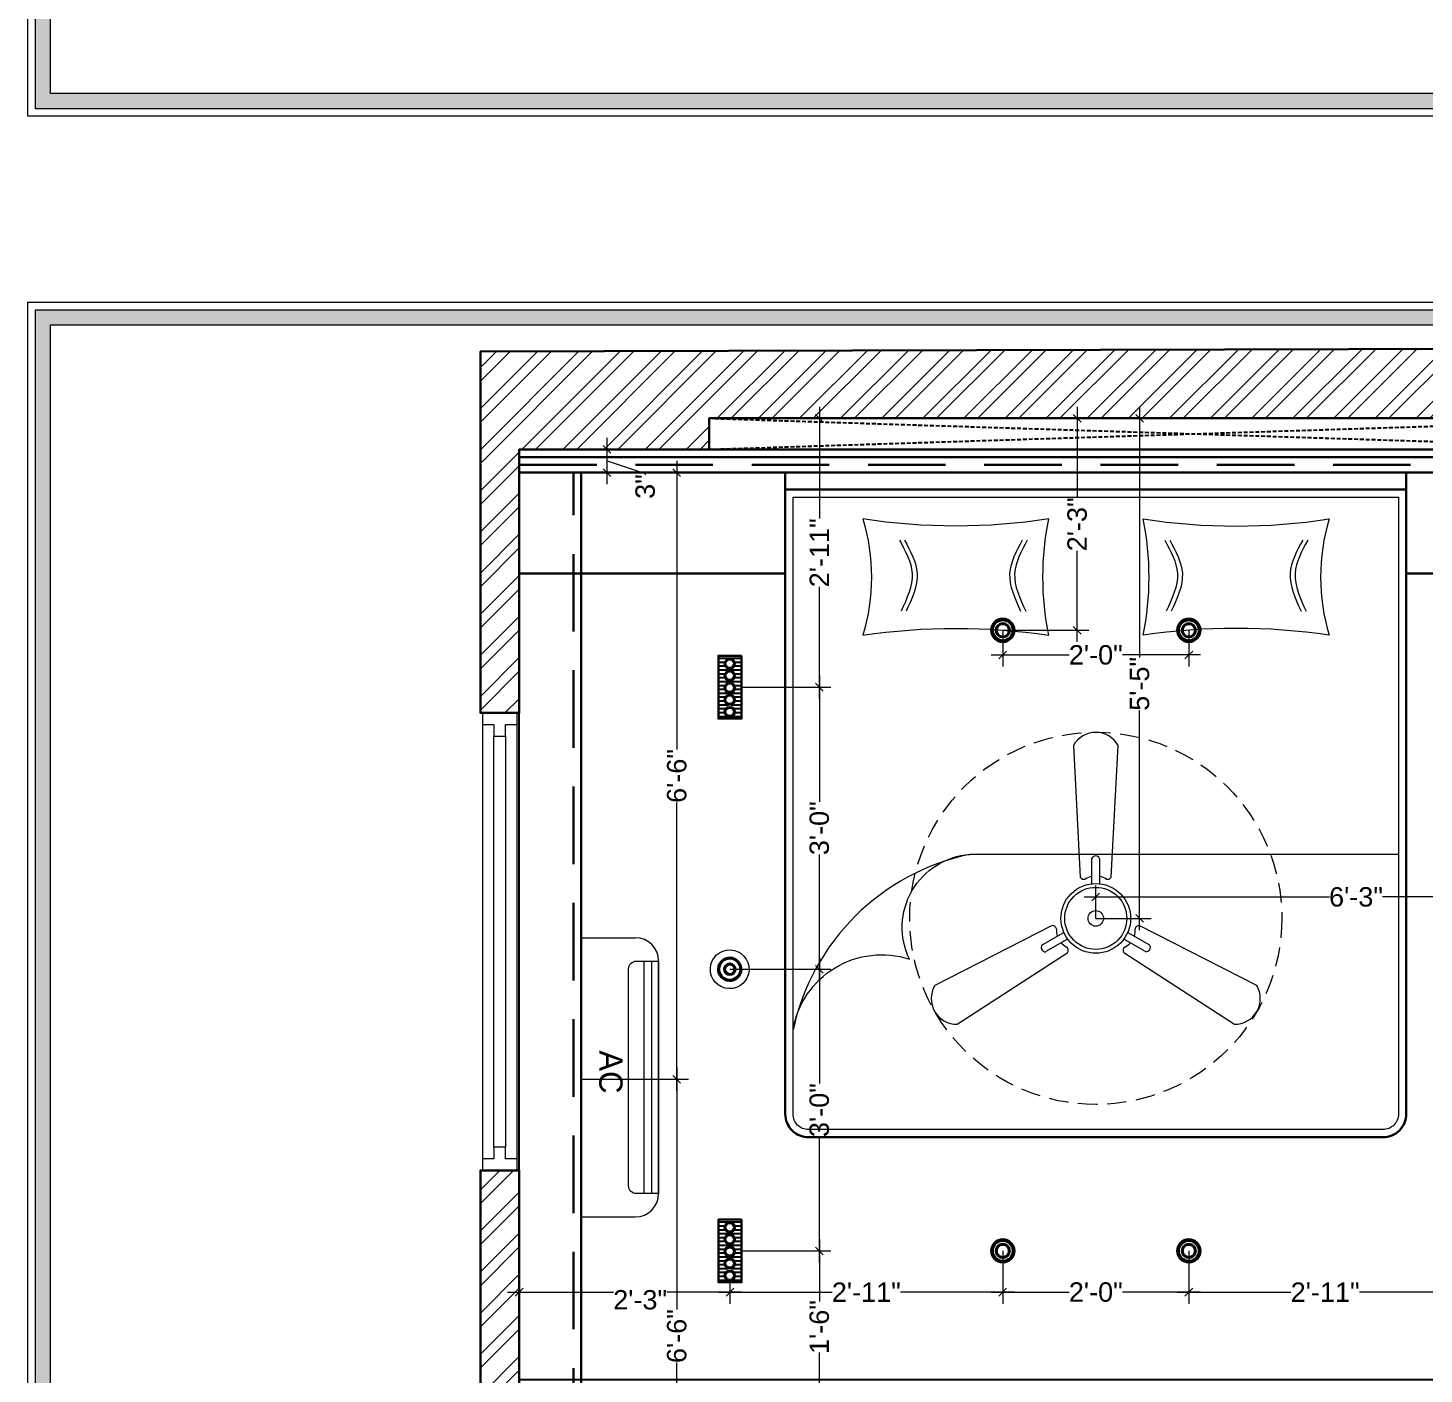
# Model space of a CAD drawing. Header units: millimetres. Extents: x 145796 to 148307, y -176303 to -174465.
# Drawn here: x 146250.8 to 146430.9, y -174982.4 to -174808.7 of the extents above; entities that cross this region are included whole.
import ezdxf

# ---------------------------------------------------------------- set-up
doc = ezdxf.new("R2010")
doc.units = ezdxf.units.MM
doc.header["$MEASUREMENT"] = 0
doc.header["$PDMODE"] = 2
for name, pattern in [('00 . GROUND FLOOR$0$DASHED', [0.75, 0.5, -0.25]), ('DASHED', [0.75, 0.5, -0.25]), ('DASHEDX2', [1.5, 1, -0.5])]:
    doc.linetypes.add(name, pattern=pattern)
doc.layers.get('Defpoints').update_dxf_attribs({"color": 220})
doc.layers.add('AR HATCH-7', color=7, linetype='Continuous')
for name, color, linetype, lineweight in [('Dimension', 10, 'DASHEDX2', 20), ('Electrical', 84, 'Continuous', 30), ('FURNITURE', 32, 'Continuous', 9), ('GF FALSE CEILING', 6, 'Continuous', 35), ('SECOND FLOOR', 7, 'Continuous', 9), ('Text', 7, 'Continuous', 15), ('wall', 7, 'Continuous', 30)]:
    doc.layers.add(name, color=color, linetype=linetype, lineweight=lineweight)
doc.styles.add('Aerial', font='arial.ttf')
doc.styles.add('TEXT', font='eurr____.ttf')
doc.dimstyles.new('Cn_BT_9 ( BOLD )', dxfattribs={"dimtxt": 2.5, "dimasz": 1, "dimexe": 1.5, "dimexo": 0, "dimgap": 0.09, "dimtad": 0, "dimdec": 0, "dimzin": 3, "dimdsep": 46, "dimlunit": 4, "dimtxsty": 'Aerial', "dimblk": 'OBLIQUE', "dimcen": 0.09, "dimdle": 1.5, "dimclrd": 1, "dimclre": 1, "dimclrt": 5, "dimadec": 0, "dimazin": 0, "dimtfac": 0.75, "dimtdec": 0, "dimtofl": 0, "dimtmove": 0, "dimatfit": 3, "dimldrblk": 'OBLIQUE', "dimfxl": 0, "dimtolj": 1, "dimtzin": 0, "dimlwd": 15, "dimlwe": 15, "dimarcsym": 0})

# ---------------------------------------------------------------- blocks, each defined once
blk = doc.blocks.new('_Oblique')
at = {"layer": 'wall', "color": 0, "lineweight": -2}
blk.add_line((-0.5, -0.5), (0.5, 0.5), dxfattribs=at)
blk = doc.blocks.new('*D70')
at = {"layer": 'Defpoints', "color": 0, "ltscale": 10, "transparency": 16777216}
for p in [(146341.35, -174930.15), (146352.91, -174930.15), (146342.88, -174966.48)]:
    blk.add_point(p, dxfattribs=at)
at = {"layer": 'FURNITURE', "color": 1, "lineweight": 15, "ltscale": 10, "transparency": 16777216}
for p, q in [((146352.91, -174928.65), (146352.91, -174944.9)), ((146341.35, -174930.15), (146354.41, -174930.15)), ((146352.91, -174967.98), (146352.91, -174951.73)), ((146342.88, -174966.48), (146354.41, -174966.48))]:
    blk.add_line(p, q, dxfattribs=at)
for p, rotation in [((146352.91, -174930.15), 90), ((146352.91, -174966.48), 270)]:
    blk.add_blockref('_Oblique', p, dxfattribs=dict(at, rotation=rotation))
at = {"layer": 'FURNITURE', "color": 5, "ltscale": 10, "transparency": 16777216, "insert": (146352.91, -174948.32), "char_height": 2.5, "attachment_point": 5, "rotation": 90, "style": 'Aerial'}
blk.add_mtext('\\A1;3\'-0"', dxfattribs=at)
blk = doc.blocks.new('*D71')
at = {"layer": 'Defpoints', "color": 0, "ltscale": 10, "transparency": 16777216}
for p in [(146342.88, -174893.77), (146352.91, -174893.77), (146341.35, -174930.15)]:
    blk.add_point(p, dxfattribs=at)
at = {"layer": 'FURNITURE', "color": 1, "lineweight": 15, "ltscale": 10, "transparency": 16777216}
for p, q in [((146352.91, -174892.27), (146352.91, -174908.55)), ((146342.88, -174893.77), (146354.41, -174893.77)), ((146352.91, -174931.65), (146352.91, -174915.37)), ((146341.35, -174930.15), (146354.41, -174930.15))]:
    blk.add_line(p, q, dxfattribs=at)
for p, rotation in [((146352.91, -174893.77), 90), ((146352.91, -174930.15), 270)]:
    blk.add_blockref('_Oblique', p, dxfattribs=dict(at, rotation=rotation))
at = {"layer": 'FURNITURE', "color": 5, "ltscale": 10, "transparency": 16777216, "insert": (146352.91, -174911.96), "char_height": 2.5, "attachment_point": 5, "rotation": 90, "style": 'Aerial'}
blk.add_mtext('\\A1;3\'-0"', dxfattribs=at)
blk = doc.blocks.new('*D72')
at = {"layer": 'Defpoints', "color": 0, "ltscale": 10, "transparency": 16777216}
for p in [(146342.88, -174859.09), (146352.91, -174859.09), (146342.88, -174893.77)]:
    blk.add_point(p, dxfattribs=at)
at = {"layer": 'FURNITURE', "color": 1, "lineweight": 15, "ltscale": 10, "transparency": 16777216}
for p, q in [((146342.88, -174859.09), (146354.41, -174859.09)), ((146352.91, -174857.59), (146352.91, -174872.03)), ((146352.91, -174895.27), (146352.91, -174880.84)), ((146342.88, -174893.77), (146354.41, -174893.77))]:
    blk.add_line(p, q, dxfattribs=at)
for p, rotation in [((146352.91, -174859.09), 90), ((146352.91, -174893.77), 270)]:
    blk.add_blockref('_Oblique', p, dxfattribs=dict(at, rotation=rotation))
at = {"layer": 'FURNITURE', "color": 5, "ltscale": 10, "transparency": 16777216, "insert": (146352.91, -174876.43), "char_height": 2.5, "attachment_point": 5, "rotation": 90, "style": 'Aerial'}
blk.add_mtext('\\A1;2\'-11"', dxfattribs=at)
blk = doc.blocks.new('*D73')
at = {"layer": 'Defpoints', "color": 0, "ltscale": 10, "transparency": 16777216}
for p in [(146376.57, -174859.09), (146386.17, -174859.09), (146376.57, -174886.43)]:
    blk.add_point(p, dxfattribs=at)
at = {"layer": 'FURNITURE', "color": 1, "lineweight": 15, "ltscale": 10, "transparency": 16777216}
for p, q in [((146376.57, -174859.09), (146387.67, -174859.09)), ((146386.17, -174857.59), (146386.17, -174869.33)), ((146386.17, -174887.93), (146386.17, -174876.19)), ((146376.57, -174886.43), (146387.67, -174886.43))]:
    blk.add_line(p, q, dxfattribs=at)
for p, rotation in [((146386.17, -174859.09), 90), ((146386.17, -174886.43), 270)]:
    blk.add_blockref('_Oblique', p, dxfattribs=dict(at, rotation=rotation))
at = {"layer": 'FURNITURE', "color": 5, "ltscale": 10, "transparency": 16777216, "insert": (146386.17, -174872.76), "char_height": 2.5, "attachment_point": 5, "rotation": 90, "style": 'Aerial'}
blk.add_mtext('\\A1;2\'-3"', dxfattribs=at)
blk = doc.blocks.new('*D75')
at = {"layer": 'Defpoints', "color": 0, "ltscale": 10, "transparency": 16777216}
for p in [(146341.38, -174970.52), (146341.38, -174971.8), (146314.19, -174975.4)]:
    blk.add_point(p, dxfattribs=at)
at = {"layer": 'FURNITURE', "color": 1, "lineweight": 15, "ltscale": 10, "transparency": 16777216}
for p, q in [((146314.19, -174975.4), (146314.19, -174970.3)), ((146341.38, -174970.52), (146341.38, -174973.3)), ((146312.69, -174971.8), (146326.35, -174971.8)), ((146342.88, -174971.8), (146333.22, -174971.8))]:
    blk.add_line(p, q, dxfattribs=at)
at = {"layer": 'FURNITURE', "color": 1, "lineweight": 15, "ltscale": 10, "transparency": 16777216, "rotation": 180}
blk.add_blockref('_Oblique', (146314.19, -174971.8), dxfattribs=at)
at = {"layer": 'FURNITURE', "color": 1, "lineweight": 15, "ltscale": 10, "transparency": 16777216}
blk.add_blockref('_Oblique', (146341.38, -174971.8), dxfattribs=at)
at = {"layer": 'FURNITURE', "color": 5, "ltscale": 10, "transparency": 16777216, "insert": (146329.79, -174972.8), "char_height": 2.5, "attachment_point": 5, "style": 'Aerial'}
blk.add_mtext('\\A1;2\'-3"', dxfattribs=at)
blk = doc.blocks.new('*D76')
at = {"layer": 'Defpoints', "color": 0, "ltscale": 10, "transparency": 16777216}
for p in [(146376.57, -174966.48), (146400.57, -174966.48), (146400.57, -174971.8)]:
    blk.add_point(p, dxfattribs=at)
at = {"layer": 'FURNITURE', "color": 1, "lineweight": 15, "ltscale": 10, "transparency": 16777216}
for p, q in [((146376.57, -174966.48), (146376.57, -174973.3)), ((146400.57, -174966.48), (146400.57, -174973.3)), ((146375.07, -174971.8), (146385.13, -174971.8)), ((146402.07, -174971.8), (146392, -174971.8))]:
    blk.add_line(p, q, dxfattribs=at)
at = {"layer": 'FURNITURE', "color": 1, "lineweight": 15, "ltscale": 10, "transparency": 16777216, "rotation": 180}
blk.add_blockref('_Oblique', (146376.57, -174971.8), dxfattribs=at)
at = {"layer": 'FURNITURE', "color": 1, "lineweight": 15, "ltscale": 10, "transparency": 16777216}
blk.add_blockref('_Oblique', (146400.57, -174971.8), dxfattribs=at)
at = {"layer": 'FURNITURE', "color": 5, "ltscale": 10, "transparency": 16777216, "insert": (146388.57, -174971.8), "char_height": 2.5, "attachment_point": 5, "style": 'Aerial'}
blk.add_mtext('\\A1;2\'-0"', dxfattribs=at)
blk = doc.blocks.new('*D77')
at = {"layer": 'Defpoints', "color": 0, "ltscale": 10, "transparency": 16777216}
for p in [(146400.57, -174966.48), (146435.75, -174970.52), (146435.75, -174971.8)]:
    blk.add_point(p, dxfattribs=at)
at = {"layer": 'FURNITURE', "color": 1, "lineweight": 15, "ltscale": 10, "transparency": 16777216}
for p, q in [((146400.57, -174966.48), (146400.57, -174973.3)), ((146435.75, -174970.52), (146435.75, -174973.3)), ((146399.07, -174971.8), (146413.75, -174971.8)), ((146437.25, -174971.8), (146422.57, -174971.8))]:
    blk.add_line(p, q, dxfattribs=at)
at = {"layer": 'FURNITURE', "color": 1, "lineweight": 15, "ltscale": 10, "transparency": 16777216, "rotation": 180}
blk.add_blockref('_Oblique', (146400.57, -174971.8), dxfattribs=at)
at = {"layer": 'FURNITURE', "color": 1, "lineweight": 15, "ltscale": 10, "transparency": 16777216}
blk.add_blockref('_Oblique', (146435.75, -174971.8), dxfattribs=at)
at = {"layer": 'FURNITURE', "color": 5, "ltscale": 10, "transparency": 16777216, "insert": (146418.16, -174971.8), "char_height": 2.5, "attachment_point": 5, "style": 'Aerial'}
blk.add_mtext('\\A1;2\'-11"', dxfattribs=at)
blk = doc.blocks.new('*D79')
at = {"layer": 'Defpoints', "color": 0, "ltscale": 10, "transparency": 16777216}
for p in [(146376.57, -174886.43), (146400.57, -174886.43), (146400.57, -174889.61)]:
    blk.add_point(p, dxfattribs=at)
at = {"layer": 'FURNITURE', "color": 1, "lineweight": 15, "ltscale": 10, "transparency": 16777216}
for p, q in [((146376.57, -174886.43), (146376.57, -174891.11)), ((146400.57, -174886.43), (146400.57, -174891.11)), ((146375.07, -174889.61), (146385.13, -174889.61)), ((146402.07, -174889.61), (146392, -174889.61))]:
    blk.add_line(p, q, dxfattribs=at)
at = {"layer": 'FURNITURE', "color": 1, "lineweight": 15, "ltscale": 10, "transparency": 16777216, "rotation": 180}
blk.add_blockref('_Oblique', (146376.57, -174889.61), dxfattribs=at)
at = {"layer": 'FURNITURE', "color": 1, "lineweight": 15, "ltscale": 10, "transparency": 16777216}
blk.add_blockref('_Oblique', (146400.57, -174889.61), dxfattribs=at)
at = {"layer": 'FURNITURE', "color": 5, "ltscale": 10, "transparency": 16777216, "insert": (146388.57, -174889.61), "char_height": 2.5, "attachment_point": 5, "style": 'Aerial'}
blk.add_mtext('\\A1;2\'-0"', dxfattribs=at)
blk = doc.blocks.new('*D80')
at = {"layer": 'Defpoints', "color": 0, "ltscale": 10, "transparency": 16777216}
for p in [(146376.57, -174966.48), (146341.38, -174970.52), (146376.57, -174971.8)]:
    blk.add_point(p, dxfattribs=at)
at = {"layer": 'FURNITURE', "color": 1, "lineweight": 15, "ltscale": 10, "transparency": 16777216}
for p, q in [((146376.57, -174966.48), (146376.57, -174973.3)), ((146341.38, -174970.52), (146341.38, -174973.3)), ((146339.88, -174971.8), (146354.57, -174971.8)), ((146378.07, -174971.8), (146363.38, -174971.8))]:
    blk.add_line(p, q, dxfattribs=at)
at = {"layer": 'FURNITURE', "color": 1, "lineweight": 15, "ltscale": 10, "transparency": 16777216, "rotation": 180}
blk.add_blockref('_Oblique', (146341.38, -174971.8), dxfattribs=at)
at = {"layer": 'FURNITURE', "color": 1, "lineweight": 15, "ltscale": 10, "transparency": 16777216}
blk.add_blockref('_Oblique', (146376.57, -174971.8), dxfattribs=at)
at = {"layer": 'FURNITURE', "color": 5, "ltscale": 10, "transparency": 16777216, "insert": (146358.97, -174971.8), "char_height": 2.5, "attachment_point": 5, "style": 'Aerial'}
blk.add_mtext('\\A1;2\'-11"', dxfattribs=at)
blk = doc.blocks.new('*D81')
at = {"layer": 'Defpoints', "color": 0, "ltscale": 10, "transparency": 16777216}
for p in [(146342.88, -174966.48), (146349.73, -174984.13), (146352.91, -174984.13)]:
    blk.add_point(p, dxfattribs=at)
at = {"layer": 'FURNITURE', "color": 1, "lineweight": 15, "ltscale": 10, "transparency": 16777216}
for p, q in [((146352.91, -174964.98), (146352.91, -174973.01)), ((146342.88, -174966.48), (146354.41, -174966.48)), ((146352.91, -174985.63), (146352.91, -174979.6)), ((146349.73, -174984.13), (146354.41, -174984.13))]:
    blk.add_line(p, q, dxfattribs=at)
for p, rotation in [((146352.91, -174966.48), 90), ((146352.91, -174984.13), 270)]:
    blk.add_blockref('_Oblique', p, dxfattribs=dict(at, rotation=rotation))
at = {"layer": 'FURNITURE', "color": 5, "ltscale": 10, "transparency": 16777216, "insert": (146352.91, -174976.3), "char_height": 2.5, "attachment_point": 5, "rotation": 90, "style": 'Aerial'}
blk.add_mtext('\\A1;1\'-6"', dxfattribs=at)
blk = doc.blocks.new('*D82')
at = {"layer": 'Defpoints', "color": 0, "ltscale": 10, "transparency": 16777216}
for p in [(146322.19, -174863.09), (146325.52, -174863.09), (146322.19, -174866.09)]:
    blk.add_point(p, dxfattribs=at)
at = {"layer": 'FURNITURE', "color": 1, "lineweight": 15, "ltscale": 10, "transparency": 16777216}
for p, q in [((146325.52, -174867.59), (146325.52, -174861.59)), ((146322.19, -174863.09), (146327.02, -174863.09)), ((146325.52, -174864.59), (146330.45, -174866.19)), ((146322.19, -174866.09), (146327.02, -174866.09)), ((146330.45, -174866.19), (146330.45, -174866.37))]:
    blk.add_line(p, q, dxfattribs=at)
for p, rotation in [((146325.52, -174863.09), 90), ((146325.52, -174866.09), 270)]:
    blk.add_blockref('_Oblique', p, dxfattribs=dict(at, rotation=rotation))
at = {"layer": 'FURNITURE', "color": 5, "ltscale": 10, "transparency": 16777216, "insert": (146330.45, -174867.89), "char_height": 2.5, "attachment_point": 5, "rotation": 90, "style": 'Aerial'}
blk.add_mtext('\\A1;3"', dxfattribs=at)
blk = doc.blocks.new('*D83')
at = {"layer": 'Defpoints', "color": 0, "ltscale": 10, "transparency": 16777216}
for p in [(146322.19, -174866.09), (146322.19, -174944.34), (146334.52, -174944.34)]:
    blk.add_point(p, dxfattribs=at)
at = {"layer": 'FURNITURE', "color": 1, "lineweight": 15, "ltscale": 10, "transparency": 16777216}
for p, q in [((146334.52, -174864.59), (146334.52, -174901.8)), ((146322.19, -174866.09), (146336.02, -174866.09)), ((146334.52, -174945.84), (146334.52, -174908.64)), ((146322.19, -174944.34), (146336.02, -174944.34))]:
    blk.add_line(p, q, dxfattribs=at)
for p, rotation in [((146334.52, -174866.09), 90), ((146334.52, -174944.34), 270)]:
    blk.add_blockref('_Oblique', p, dxfattribs=dict(at, rotation=rotation))
at = {"layer": 'FURNITURE', "color": 5, "ltscale": 10, "transparency": 16777216, "insert": (146334.52, -174905.22), "char_height": 2.5, "attachment_point": 5, "rotation": 90, "style": 'Aerial'}
blk.add_mtext('\\A1;6\'-6"', dxfattribs=at)
blk = doc.blocks.new('*D84')
at = {"layer": 'Defpoints', "color": 0, "ltscale": 10, "transparency": 16777216}
for p in [(146322.19, -174944.34), (146322.19, -175022.59), (146334.52, -175022.59)]:
    blk.add_point(p, dxfattribs=at)
at = {"layer": 'FURNITURE', "color": 1, "lineweight": 15, "ltscale": 10, "transparency": 16777216}
for p, q in [((146334.52, -174942.84), (146334.52, -174974.05)), ((146322.19, -174944.34), (146336.02, -174944.34)), ((146334.52, -175024.09), (146334.52, -174980.89)), ((146322.19, -175022.59), (146336.02, -175022.59))]:
    blk.add_line(p, q, dxfattribs=at)
for p, rotation in [((146334.52, -174944.34), 90), ((146334.52, -175022.59), 270)]:
    blk.add_blockref('_Oblique', p, dxfattribs=dict(at, rotation=rotation))
at = {"layer": 'FURNITURE', "color": 5, "ltscale": 10, "transparency": 16777216, "insert": (146334.52, -174977.47), "char_height": 2.5, "attachment_point": 5, "rotation": 90, "style": 'Aerial'}
blk.add_mtext('\\A1;6\'-6"', dxfattribs=at)
blk = doc.blocks.new('*D85')
at = {"layer": 'Defpoints', "color": 0, "ltscale": 10, "transparency": 16777216}
for p in [(146386.67, -174859.09), (146394.22, -174859.09), (146388.57, -174923.59)]:
    blk.add_point(p, dxfattribs=at)
at = {"layer": 'FURNITURE', "color": 1, "lineweight": 15, "ltscale": 10, "transparency": 16777216}
for p, q in [((146386.67, -174859.09), (146395.72, -174859.09)), ((146394.22, -174857.59), (146394.22, -174889.93)), ((146394.22, -174925.09), (146394.22, -174896.76)), ((146388.57, -174923.59), (146395.72, -174923.59))]:
    blk.add_line(p, q, dxfattribs=at)
for p, rotation in [((146394.22, -174859.09), 90), ((146394.22, -174923.59), 270)]:
    blk.add_blockref('_Oblique', p, dxfattribs=dict(at, rotation=rotation))
at = {"layer": 'FURNITURE', "color": 5, "ltscale": 10, "transparency": 16777216, "insert": (146394.22, -174893.34), "char_height": 2.5, "attachment_point": 5, "rotation": 90, "style": 'Aerial'}
blk.add_mtext('\\A1;5\'-5"', dxfattribs=at)
blk = doc.blocks.new('*D86')
at = {"layer": 'Defpoints', "color": 0, "ltscale": 10, "transparency": 16777216}
for p in [(146463.7, -174920.83), (146388.57, -174923.59), (146463.7, -174923.59)]:
    blk.add_point(p, dxfattribs=at)
at = {"layer": 'FURNITURE', "color": 1, "lineweight": 15, "ltscale": 10, "transparency": 16777216}
for p, q in [((146388.57, -174923.59), (146388.57, -174919.33)), ((146463.7, -174923.59), (146463.7, -174919.33)), ((146387.07, -174920.83), (146418.72, -174920.83)), ((146465.2, -174920.83), (146425.56, -174920.83))]:
    blk.add_line(p, q, dxfattribs=at)
at = {"layer": 'FURNITURE', "color": 1, "lineweight": 15, "ltscale": 10, "transparency": 16777216, "rotation": 180}
blk.add_blockref('_Oblique', (146388.57, -174920.83), dxfattribs=at)
at = {"layer": 'FURNITURE', "color": 1, "lineweight": 15, "ltscale": 10, "transparency": 16777216}
blk.add_blockref('_Oblique', (146463.7, -174920.83), dxfattribs=at)
at = {"layer": 'FURNITURE', "color": 5, "ltscale": 10, "transparency": 16777216, "insert": (146422.14, -174920.83), "char_height": 2.5, "attachment_point": 5, "style": 'Aerial'}
blk.add_mtext('\\A1;6\'-3"', dxfattribs=at)

msp = doc.modelspace()

# ---------------------------------------------------------------- hatches: boundary and pattern name
at = {"layer": 'AR HATCH-7', "lineweight": 0, "true_color": 0x939598, "transparency": 33554687}
h = msp.add_hatch(dxfattribs=at)
h.set_pattern_fill('ANSI32', color=252, scale=10)
h.set_pattern_definition([(45, (12454.5157, 8737.782), (-2.65165043, 2.65165043), []), (45, (12456.2835, 8737.782), (-2.65165043, 2.65165043), [])])
h.paths.add_polyline_path([(146469.15, -174850.03), (146309.19, -174850.48), (146309.19, -174897.09), (146314.19, -174897.09), (146314.19, -174863.09), (146338.69, -174863.09), (146338.69, -174859.09), (146463.69, -174859.09), (146463.7, -174884.09), (146463.7, -174884.09), (146463.7, -174885.1), (146468.7, -174885.07)])
h.paths.add_polyline_path([(146314.19, -174956.09), (146309.19, -174956.09), (146309.19, -175026.59), (146468.73, -175026.59), (146468.78, -174982.09), (146463.78, -174982.13), (146463.7, -175022.59), (146364.71, -175022.59), (146364.71, -175022.59), (146314.19, -175022.59), (146314.2, -175002.5)])
h.paths.add_polyline_path([(146468.7, -174913.06), (146463.7, -174913.09), (146463.7, -174949.1), (146468.7, -174949.06)])
at = {"layer": 'Dimension', "true_color": 0xd39e00, "transparency": 33554687}
h = msp.add_hatch(color=42, dxfattribs=at)
h.paths.add_polyline_path([(146251.78, -174624.84), (146251.78, -174819.15), (146527.84, -174819.15), (146527.84, -174624.84)])
h.paths.add_polyline_path([(146253.72, -174626.78), (146525.9, -174626.78), (146525.9, -174817.21), (146253.72, -174817.21)], flags=16)
h = msp.add_hatch(color=42, dxfattribs=at)
h.paths.add_polyline_path([(146251.78, -174845.09), (146251.78, -175039.39), (146527.84, -175039.39), (146527.84, -174845.09)])
h.paths.add_polyline_path([(146253.72, -174847.02), (146525.9, -174847.02), (146525.9, -175037.45), (146253.72, -175037.45)], flags=16)
at = {"layer": 'Electrical', "lineweight": 25, "true_color": 0x000000}
h = msp.add_hatch(dxfattribs=at)
h.set_pattern_fill('ANSI31', color=18, scale=4, angle=315)
h.set_pattern_definition([(360, (167310.7183, -161898.53095), (2e-16, 0.5), [])])
h.paths.add_polyline_path([(146342.88, -174892.05), (146341.83, -174891.18, -0.675401), (146340.69, -174890.73, -0.15536), (146340.81, -174890.34), (146340.06, -174889.72), (146339.88, -174889.72), (146339.88, -174897.81), (146342.88, -174897.81)])
h.paths.add_polyline_path([(146342.01, -174896.95, -1), (146340.69, -174896.95, -1)], flags=16)
h.paths.add_polyline_path([(146340.69, -174895.39, -1), (146342.01, -174895.39, -1)], flags=16)
h.paths.add_polyline_path([(146341.88, -174896.95, -1), (146340.82, -174896.95, -1)], flags=0)
h.paths.add_polyline_path([(146340.82, -174895.39, -1), (146341.88, -174895.39, -1)], flags=0)
h.paths.add_polyline_path([(146340.69, -174893.84, -1), (146342.01, -174893.84, -1)], flags=16)
h.paths.add_polyline_path([(146340.82, -174893.84, -1), (146341.88, -174893.84, -1)], flags=0)
h.paths.add_polyline_path([(146340.69, -174892.28, -1), (146342.01, -174892.28, -1)], flags=16)
h.paths.add_polyline_path([(146340.82, -174892.28, -1), (146341.88, -174892.28, -1)], flags=0)
h.paths.add_polyline_path([(146341.83, -174891.18), (146342.88, -174892.05), (146342.88, -174889.72), (146340.06, -174889.72), (146340.81, -174890.34, -0.731062), (146342.01, -174890.73, -0.193744)], flags=17)
h = msp.add_hatch(dxfattribs=at)
h.set_pattern_fill('ANSI31', color=18, scale=4, angle=315)
h.set_pattern_definition([(360, (167310.7183, -161971.2426), (2e-16, 0.5), [])])
h.paths.add_polyline_path([(146342.88, -174964.76), (146341.83, -174963.9, -0.675401), (146340.69, -174963.44, -0.15536), (146340.81, -174963.05), (146340.06, -174962.43), (146339.88, -174962.43), (146339.88, -174970.52), (146342.88, -174970.52)])
h.paths.add_polyline_path([(146342.01, -174969.66, -1), (146340.69, -174969.66, -1)], flags=16)
h.paths.add_polyline_path([(146340.69, -174968.1, -1), (146342.01, -174968.1, -1)], flags=16)
h.paths.add_polyline_path([(146341.88, -174969.66, -1), (146340.82, -174969.66, -1)], flags=0)
h.paths.add_polyline_path([(146340.82, -174968.1, -1), (146341.88, -174968.1, -1)], flags=0)
h.paths.add_polyline_path([(146340.69, -174966.55, -1), (146342.01, -174966.55, -1)], flags=16)
h.paths.add_polyline_path([(146340.82, -174966.55, -1), (146341.88, -174966.55, -1)], flags=0)
h.paths.add_polyline_path([(146340.69, -174964.99, -1), (146342.01, -174964.99, -1)], flags=16)
h.paths.add_polyline_path([(146340.82, -174964.99, -1), (146341.88, -174964.99, -1)], flags=0)
h.paths.add_polyline_path([(146341.83, -174963.9), (146342.88, -174964.76), (146342.88, -174962.43), (146340.06, -174962.43), (146340.81, -174963.05, -0.731062), (146342.01, -174963.44, -0.193744)], flags=17)

# ---------------------------------------------------------------- linework, layer by layer
at = {"layer": 'Dimension', "color": 42, "linetype": 'Continuous', "true_color": 0xd39e00, "transparency": 33554687, "elevation": 0.13}
for points in [[(146250.82, -174623.87), (146528.81, -174623.87), (146528.81, -174820.12), (146250.82, -174820.12)], [(146251.78, -174624.84), (146527.84, -174624.84), (146527.84, -174819.15), (146251.78, -174819.15)], [(146253.72, -174626.78), (146525.9, -174626.78), (146525.9, -174817.21), (146253.72, -174817.21)], [(146250.82, -174844.12), (146528.81, -174844.12), (146528.81, -175040.36), (146250.82, -175040.36)], [(146251.78, -174845.09), (146527.84, -174845.09), (146527.84, -175039.39), (146251.78, -175039.39)], [(146253.72, -174847.02), (146525.9, -174847.02), (146525.9, -175037.45), (146253.72, -175037.45)]]:
    msp.add_lwpolyline(points, close=True, dxfattribs=at)
at = {"layer": 'Electrical', "lineweight": 15, "ltscale": 20}
for p, q in [((146385.68, -174901.28, 0.13), (146386.57, -174918.27, 0.13)), ((146390.57, -174918.27, 0.13), (146391.45, -174901.28, 0.13)), ((146388.07, -174919.12, 0.13), (146388.07, -174915.88, 0.13)), ((146389.07, -174915.91, 0.13), (146389.07, -174919.12, 0.13)), ((146382.96, -174924.52, 0.13), (146367.8, -174932.25, 0.13)), ((146381.66, -174927, 0.13), (146384.44, -174925.4, 0.13)), ((146392.69, -174925.4, 0.13), (146395.5, -174927.02, 0.13)), ((146409.33, -174932.25, 0.13), (146394.18, -174924.52, 0.13)), ((146384.94, -174926.26, 0.13), (146382.14, -174927.88, 0.13)), ((146394.97, -174927.87, 0.13), (146392.19, -174926.26, 0.13)), ((146370.68, -174937.25, 0.13), (146384.96, -174927.99, 0.13)), ((146392.18, -174927.99, 0.13), (146406.45, -174937.25, 0.13))]:
    msp.add_line(p, q, dxfattribs=at)
at = {"layer": 'Electrical', "lineweight": 15}
for p, q in [((146330.32, -174959.09, 0.13), (146330.32, -174929.09, 0.13)), ((146331.32, -174959.09, 0.13), (146331.32, -174929.09, 0.13)), ((146328.31, -174958.09, 0.13), (146328.31, -174930.1, 0.13))]:
    msp.add_line(p, q, dxfattribs=at)
at = {"layer": 'Electrical', "color": 240, "true_color": 0xed1f24, "elevation": 0.13}
for points in [[(146342.88, -174889.72), (146342.88, -174897.81), (146339.88, -174897.81), (146339.88, -174889.72)], [(146342.88, -174962.43), (146342.88, -174970.52), (146339.88, -174970.52), (146339.88, -174962.43)]]:
    msp.add_lwpolyline(points, close=True, dxfattribs=at)
at = {"layer": 'Electrical', "lineweight": 15, "elevation": 0.13}
for points in [[(146329.17, -174962.11), (146322.19, -174962.11), (146322.19, -174926.08), (146329.17, -174926.08)], [(146329.31, -174929.09), (146332.18, -174929.09), (146332.18, -174959.09), (146329.31, -174959.09)], [(146332.18, -174959.09), (146332.18, -174959.09), (146332.18, -174929.09)]]:
    msp.add_lwpolyline(points, dxfattribs=at)
at = {"layer": 'Electrical', "color": 18, "ltscale": 8, "true_color": 0x000000}
for centre, radius in [((146376.57, -174886.43, 0.13), 1.5), ((146376.57, -174886.43, 0.13), 1.3), ((146376.57, -174886.43, 0.13), 0.904), ((146376.57, -174886.43, 0.13), 0.804), ((146400.57, -174886.43, 0.13), 1.5), ((146400.57, -174886.43, 0.13), 1.3), ((146400.57, -174886.43, 0.13), 0.904), ((146400.57, -174886.43, 0.13), 0.804), ((146376.57, -174966.48, 0.13), 1.5), ((146376.57, -174966.48, 0.13), 1.3), ((146400.57, -174966.48, 0.13), 1.5), ((146400.57, -174966.48, 0.13), 1.3), ((146376.57, -174966.48, 0.13), 0.904), ((146376.57, -174966.48, 0.13), 0.804), ((146400.57, -174966.48, 0.13), 0.904), ((146400.57, -174966.48, 0.13), 0.804)]:
    msp.add_circle(centre, radius, dxfattribs=at)
at = {"layer": 'Electrical', "color": 18, "lineweight": 25, "true_color": 0x000000}
for centre, radius in [((146341.35, -174890.73, 0.13), 0.662), ((146341.35, -174892.28, 0.13), 0.662), ((146341.35, -174890.73, 0.13), 0.53), ((146341.35, -174893.84, 0.13), 0.662), ((146341.35, -174892.28, 0.13), 0.53), ((146341.35, -174893.84, 0.13), 0.53), ((146341.35, -174895.39, 0.13), 0.662), ((146341.35, -174895.39, 0.13), 0.53), ((146341.35, -174896.95, 0.13), 0.662), ((146341.35, -174896.95, 0.13), 0.53), ((146341.35, -174963.44, 0.13), 0.662), ((146341.35, -174963.44, 0.13), 0.53), ((146341.35, -174964.99, 0.13), 0.662), ((146341.35, -174964.99, 0.13), 0.53), ((146341.35, -174966.55, 0.13), 0.662), ((146341.35, -174966.55, 0.13), 0.53), ((146341.35, -174968.1, 0.13), 0.662), ((146341.35, -174969.66, 0.13), 0.662), ((146341.35, -174968.1, 0.13), 0.53), ((146341.35, -174969.66, 0.13), 0.53)]:
    msp.add_circle(centre, radius, dxfattribs=at)
at = {"layer": 'Electrical', "linetype": 'DASHED', "lineweight": 15, "ltscale": 5}
msp.add_circle((146388.57, -174923.59, 0.13), 24, dxfattribs=at)
at = {"layer": 'Electrical', "lineweight": 15}
for centre, start, end in [((146329.17, -174929.09, 0.13), 0, 90), ((146329.17, -174959.09, 0.13), 270, 0)]:
    msp.add_arc(centre, 3.01, start, end, dxfattribs=at)
at = {"layer": 'Electrical', "lineweight": 15, "ltscale": 20}
for centre, major_axis, start_param, end_param in [((146388.57, -174902.91, 0.13), (2.34, 2.34), -0.272136, 1.842967), ((146388.56, -174916.07, 0.13), (0.376, 0.376), -0.465536, 1.983618), ((146388.57, -174923.59, 0.13), (3.18, -3.18), 3.14161, 9.424795), ((146387.04, -174918.01, 0.13), (0.382, 0.382), 2.863014, 4.257784), ((146388.57, -174920.52, 0.13), (1.71, -1.71), 2.565057, 2.951308), ((146388.57, -174920.52, 0.13), (1.71, 1.71), 0.19032, 0.57657), ((146390.09, -174918.01, 0.13), (0.382, -0.382), 5.167028, 6.561799), ((146388.57, -174923.59, 0.13), (2.83, -2.83), 1.749190548672175e-05, 6.283202799085073), ((146388.57, -174923.59, 0.13), (0.707, 0.707), 1.570814, 7.853999), ((146382.96, -174925.06, 0.13), (0.382, -0.382), 0.978238, 2.373008), ((146385.9, -174925.13, 0.13), (1.71, -1.71), 3.855511, 4.241762), ((146391.23, -174925.13, 0.13), (1.71, 1.71), 5.183051, 5.569301), ((146394.17, -174925.06, 0.13), (0.382, -0.382), 2.339416, 3.734186), ((146382.06, -174927.36, 0.13), (0.376, -0.376), 3.199655, 5.648809), ((146385.9, -174925.13, 0.13), (1.71, -1.71), 4.659452, 5.045703), ((146384.49, -174927.71, 0.13), (0.382, 0.382), -1.325776, 0.068994), ((146392.64, -174927.71, 0.13), (0.382, -0.382), 3.072633, 4.467404), ((146391.23, -174925.13, 0.13), (1.71, 1.71), 4.37911, 4.765361), ((146395.08, -174927.35, 0.13), (0.376, 0.376), 3.723254, 6.172408), ((146370.65, -174933.94, 0.13), (2.34, -2.34), 3.393055, 5.508159), ((146406.48, -174933.94, 0.13), (2.34, -2.34), 5.48745, 7.602554)]:
    msp.add_ellipse(centre, major_axis=major_axis, ratio=1, start_param=start_param, end_param=end_param, dxfattribs=at)
at = {"layer": 'Electrical', "color": 5, "lineweight": 5, "ltscale": 8}
msp.add_ellipse((146341.35, -174930.15, 0.13), major_axis=(1.69, -1.84), ratio=1, start_param=-0.785398, end_param=5.497787, dxfattribs=at)
at = {"layer": 'Electrical', "lineweight": 15, "extrusion": (0, 0, -1)}
for centre, start_param, end_param in [((146329.31, -174930.1, 0.13), -0.785398, 0.785398), ((146329.31, -174958.09, 0.13), 3.926991, 5.497787)]:
    msp.add_ellipse(centre, major_axis=(-0.71, 0.71), ratio=1, start_param=start_param, end_param=end_param, dxfattribs=at)
at = {"layer": 'Electrical', "color": 5, "ltscale": 8}
for major_axis, start_param, end_param in [((1.02, -1.1), -0.785398, 5.497787), ((-1.01, -0.93), 0.785398, 7.068583), ((-0.544, -0.501), 0.785398, 7.068583), ((-0.453, -0.417), 0.785398, 7.068583)]:
    msp.add_ellipse((146341.35, -174930.15, 0.13), major_axis=major_axis, ratio=1, start_param=start_param, end_param=end_param, dxfattribs=at)
at = {"layer": 'FURNITURE', "color": 9, "linetype": '00 . GROUND FLOOR$0$DASHED', "lineweight": 25, "true_color": 0xc7c8ca}
for p, q in [((146338.69, -174863.09, 0.13), (146463.69, -174859.09, 0.13)), ((146338.69, -174859.09, 0.13), (146463.69, -174863.09, 0.13))]:
    msp.add_line(p, q, dxfattribs=at)
at = {"layer": 'FURNITURE', "color": 3, "linetype": 'DASHEDX2', "lineweight": 30, "ltscale": 10}
for p, q in [((146314.19, -174865.09, 0.13), (146438.69, -174865.09, 0.13)), ((146321.19, -175021.59, 0.13), (146321.19, -174866.09, 0.13))]:
    msp.add_line(p, q, dxfattribs=at)
at = {"layer": 'FURNITURE', "color": 9, "lineweight": 30, "true_color": 0xc7c8ca}
for p, q in [((146322.19, -174866.09, 0.13), (146322.19, -175022.59, 0.13)), ((146314.19, -174879.09, 0.13), (146348.52, -174879.09, 0.13)), ((146428.61, -174879.09, 0.13), (146463.69, -174879.09, 0.13))]:
    msp.add_line(p, q, dxfattribs=at)
at = {"layer": 'FURNITURE', "color": 9, "true_color": 0xc7c8ca}
msp.add_line((146427.61, -174915.33, 0.13), (146372.33, -174915.33, 0.13), dxfattribs=at)
at = {"layer": 'FURNITURE', "color": 9, "lineweight": 30, "true_color": 0xc7c8ca, "elevation": 0.13}
for points in [[(146338.69, -174863.09), (146463.69, -174863.09), (146463.69, -174859.09), (146338.69, -174859.09)], [(146314.19, -174863.09), (146439.69, -174863.09), (146439.69, -174864.09), (146314.19, -174864.09)], [(146314.19, -174864.09), (146438.69, -174864.09), (146438.69, -174865.09), (146439.69, -174865.09), (146439.69, -174866.09), (146314.19, -174866.09)], [(146428.61, -174868.25), (146428.61, -174866.09), (146348.52, -174866.09), (146348.52, -174868.25)]]:
    msp.add_lwpolyline(points, close=True, dxfattribs=at)
msp.add_lwpolyline([(146425.61, -174951.83), (146351.52, -174951.83, -0.414214), (146348.52, -174948.83), (146348.52, -174868.25), (146428.61, -174868.25), (146428.61, -174948.83, -0.414214)], format="xyb", close=True, dxfattribs=at)
at = {"layer": 'FURNITURE', "color": 9, "true_color": 0xc7c8ca}
for points, elevation in [([(146425.61, -174950.83), (146351.52, -174950.83, -0.414214), (146349.52, -174948.83), (146349.52, -174869.25), (146427.61, -174869.25), (146427.61, -174948.83, -0.414214)], 0.13), ([(146382.51, -174887.07, -0.100586), (146382.51, -174872.07, -0.075726), (146358.51, -174872.07, -0.148967), (146358.51, -174887.07, -0.074116)], 0.12), ([(146394.69, -174887.07, 0.100586), (146394.69, -174872.07, 0.075726), (146418.69, -174872.07, 0.148967), (146418.69, -174887.07, 0.074116)], 0.12), ([(146364.53, -174928.85, -0.527965), (146372.33, -174915.33, 0.296489), (146349.52, -174937.97, -0.459377), (146364.53, -174928.85)], 0.13)]:
    msp.add_lwpolyline(points, format="xyb", close=True, dxfattribs=dict(at, elevation=elevation))
for points in [[(146363.25, -174874.81, 0.12), (146364.02, -174876.22, 0.12), (146365.65, -174879.22, 0.12), (146364.21, -174882.33, 0.12), (146363.45, -174883.97, 0.12)], [(146363.9, -174874.81, 0.12), (146364.67, -174876.22, 0.12), (146366.3, -174879.22, 0.12), (146364.86, -174882.33, 0.12), (146364.1, -174883.97, 0.12)], [(146379.09, -174874.81, 0.12), (146378.32, -174876.22, 0.12), (146376.68, -174879.22, 0.12), (146378.13, -174882.33, 0.12), (146378.88, -174883.97, 0.12)], [(146379.73, -174874.81, 0.12), (146378.96, -174876.22, 0.12), (146377.33, -174879.22, 0.12), (146378.77, -174882.33, 0.12), (146379.53, -174883.97, 0.12)], [(146397.46, -174874.81, 0.12), (146398.24, -174876.22, 0.12), (146399.87, -174879.22, 0.12), (146398.43, -174882.33, 0.12), (146397.67, -174883.97, 0.12)], [(146398.11, -174874.81, 0.12), (146398.88, -174876.22, 0.12), (146400.51, -174879.22, 0.12), (146399.07, -174882.33, 0.12), (146398.31, -174883.97, 0.12)], [(146415.26, -174874.81, 0.12), (146414.49, -174876.22, 0.12), (146412.86, -174879.22, 0.12), (146414.3, -174882.33, 0.12), (146415.06, -174883.97, 0.12)], [(146415.91, -174874.81, 0.12), (146415.14, -174876.22, 0.12), (146413.51, -174879.22, 0.12), (146414.95, -174882.33, 0.12), (146415.71, -174883.97, 0.12)]]:
    msp.add_open_spline(points, degree=3, knots=[0, 0, 0, 0, 4.577917, 9.671137, 9.671137, 9.671137, 9.671137], dxfattribs=at)
at = {"layer": 'GF FALSE CEILING', "lineweight": 25, "elevation": 0.13}
msp.add_lwpolyline([(146314.19, -174863.09), (146338.69, -174863.09), (146338.69, -174859.09), (146463.69, -174859.09), (146463.78, -174983.13), (146314.19, -174983.13)], close=True, dxfattribs=at)
at = {"layer": 'SECOND FLOOR', "elevation": 0.13}
msp.add_lwpolyline([(146309.44, -174897.09), (146309.44, -174898.59), (146310.94, -174898.59), (146310.94, -174900.09), (146312.44, -174900.09), (146312.44, -174953.09), (146310.94, -174953.09), (146310.94, -174954.59), (146309.44, -174954.59), (146309.44, -174956.09), (146313.94, -174956.09), (146313.94, -174954.59), (146312.44, -174954.59), (146312.44, -174953.09), (146310.94, -174953.09), (146310.94, -174900.09), (146312.44, -174900.09), (146312.44, -174898.59), (146313.94, -174898.59), (146313.94, -174897.09), (146309.44, -174897.09), (146309.44, -174956.09), (146313.94, -174956.09), (146313.94, -174897.09)], close=True, dxfattribs=at)
at = {"layer": 'wall', "lineweight": 30, "elevation": 0.13}
msp.add_lwpolyline([(146463.69, -174859.09), (146338.69, -174859.09), (146338.69, -174863.09), (146314.19, -174863.09), (146314.19, -174897.09), (146309.19, -174897.09), (146309.19, -174850.48), (146469.15, -174850.03), (146468.7, -174885.07), (146463.7, -174885.1), (146463.69, -174859.09)], dxfattribs=at)
msp.add_lwpolyline([(146463.78, -174982.13), (146463.7, -175022.59), (146314.19, -175022.59), (146314.19, -174956.09), (146309.19, -174956.09), (146309.19, -175026.59), (146468.73, -175026.59), (146468.78, -174982.09)], close=True, dxfattribs=at)

# ---------------------------------------------------------------- texts
at = {"layer": 'Text', "style": 'TEXT'}
msp.add_text('AC', height=3, rotation=270, dxfattribs=at).set_placement((146324.52, -174940.61, 0.13))

# ---------------------------------------------------------------- dimensions: what is measured, and where the dimension line sits
at = {"layer": 'FURNITURE', "ltscale": 10}
for base, p1, p2, picture, middle in [((146352.91, -174859.09, 0.13), (146342.88, -174893.77, 0.13), (146342.88, -174859.09, 0.13), '*D72', (146352.91, -174876.43, 0.13)), ((146386.17, -174859.09, 0.13), (146376.57, -174886.43, 0.13), (146376.57, -174859.09, 0.13), '*D73', (146386.17, -174872.76, 0.13)), ((146334.52, -174944.34, 0.13), (146322.19, -174866.09, 0.13), (146322.19, -174944.34, 0.13), '*D83', (146334.52, -174905.22, 0.13)), ((146352.91, -174893.77, 0.13), (146341.35, -174930.15, 0.13), (146342.88, -174893.77, 0.13), '*D71', (146352.91, -174911.96, 0.13)), ((146352.91, -174930.15, 0.13), (146342.88, -174966.48, 0.13), (146341.35, -174930.15, 0.13), '*D70', (146352.91, -174948.32, 0.13))]:
    dim = msp.add_linear_dim(base=base, p1=p1, p2=p2, angle=90, dimstyle='Cn_BT_9 ( BOLD )', override={"dimtmove": 1}, dxfattribs=at)
    dim.commit()
    dim.dimension.update_dxf_attribs({"geometry": picture, "text_midpoint": middle})
for base, p1, p2, picture, middle in [((146394.22120797, -174859.09359036, 0.12563461), (146388.56647669, -174923.59359036, 0.12563461), (146386.66641868, -174859.09359036, 0.12563461), '*D85', (146394.22120797, -174893.34359036, 0.12563461)), ((146325.52, -174863.09, 0.13), (146322.19, -174866.09, 0.13), (146322.19, -174863.09, 0.13), '*D82', (146330.45, -174866.46, 0.13)), ((146334.52, -175022.59, 0.13), (146322.19, -174944.34, 0.13), (146322.19, -175022.59, 0.13), '*D84', (146334.52, -174977.47, 0.13)), ((146352.91, -174984.13, 0.13), (146342.88, -174966.48, 0.13), (146349.73, -174984.13, 0.13), '*D81', (146352.91, -174976.3, 0.13))]:
    dim = msp.add_linear_dim(base=base, p1=p1, p2=p2, angle=90, dimstyle='Cn_BT_9 ( BOLD )', override={"dimtmove": 1}, dxfattribs=at)
    dim.commit()
    dim.dimension.update_dxf_attribs({"geometry": picture, "text_midpoint": middle, "dimtype": 160})
for base, p1, p2, picture, middle in [((146400.57, -174889.61, 0.13), (146376.57, -174886.43, 0.13), (146400.57, -174886.43, 0.13), '*D79', (146388.57, -174889.61, 0.13)), ((146376.57, -174971.8, 0.13), (146341.38, -174970.52, 0.13), (146376.57, -174966.48, 0.13), '*D80', (146358.97, -174971.8, 0.13)), ((146400.57, -174971.8, 0.13), (146376.57, -174966.48, 0.13), (146400.57, -174966.48, 0.13), '*D76', (146388.57, -174971.8, 0.13)), ((146435.75, -174971.8, 0.13), (146400.57, -174966.48, 0.13), (146435.75, -174970.52, 0.13), '*D77', (146418.16, -174971.8, 0.13))]:
    dim = msp.add_linear_dim(base=base, p1=p1, p2=p2, dimstyle='Cn_BT_9 ( BOLD )', override={"dimtmove": 1}, dxfattribs=at)
    dim.commit()
    dim.dimension.update_dxf_attribs({"geometry": picture, "text_midpoint": middle})
for base, p1, p2, picture, middle in [((146463.7, -174920.83, 0.13), (146388.57, -174923.59, 0.13), (146463.7, -174923.59, 0.13), '*D86', (146422.14, -174920.83, 0.13)), ((146341.38, -174971.8, 0.13), (146314.19, -174975.4, 0.13), (146341.38, -174970.52, 0.13), '*D75', (146329.79, -174972.8, 0.13))]:
    dim = msp.add_linear_dim(base=base, p1=p1, p2=p2, dimstyle='Cn_BT_9 ( BOLD )', override={"dimtmove": 1}, dxfattribs=at)
    dim.commit()
    dim.dimension.update_dxf_attribs({"geometry": picture, "text_midpoint": middle, "dimtype": 160})

doc.saveas('drawing.dxf')
